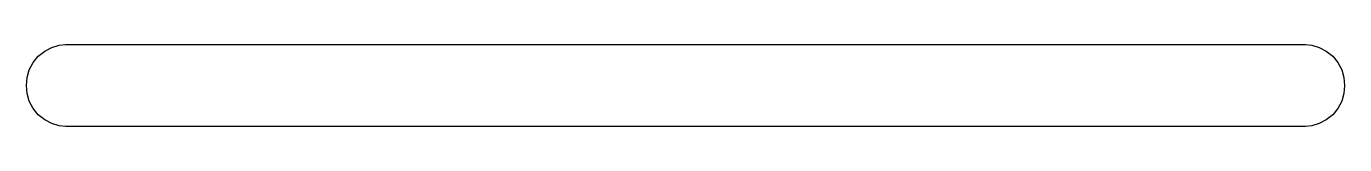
# Model space of a CAD drawing. Extents: x 99.2 to 141.2, y -118.7 to -76.
# Drawn here: x 113.999 to 115.919, y -86.497 to -86.377 of the extents above; entities that cross this region are included whole.
import ezdxf

# ---------------------------------------------------------------- set-up
doc = ezdxf.new("R2010")
doc.units = 0
doc.layers.add('BLACK', color=7, linetype='CONTINUOUS')

msp = doc.modelspace()

# ---------------------------------------------------------------- linework, layer by layer
at = {"layer": 'BLACK', "linetype": 'CONTINUOUS'}
for p, q in [((114.036, -86.3813), (114.047, -86.3779)), ((114.047, -86.3779), (114.056, -86.377)), ((114.056, -86.377), (115.862, -86.377)), ((115.862, -86.377), (115.871, -86.3779)), ((115.871, -86.3779), (115.882, -86.3813)), ((114.009, -86.4035), (114.016, -86.3944)), ((114.016, -86.3944), (114.026, -86.3869)), ((114.026, -86.3869), (114.036, -86.3813)), ((115.882, -86.3813), (115.892, -86.3869)), ((115.892, -86.3869), (115.902, -86.3944)), ((115.902, -86.3944), (115.909, -86.4035)), ((114, -86.4252), (114.003, -86.4139)), ((114.003, -86.4139), (114.009, -86.4035)), ((115.909, -86.4035), (115.915, -86.4139)), ((115.915, -86.4139), (115.918, -86.4252)), ((113.999, -86.437), (114, -86.4252)), ((114, -86.4488), (113.999, -86.437)), ((115.918, -86.4252), (115.919, -86.437)), ((115.919, -86.437), (115.918, -86.4488)), ((114.003, -86.4601), (114, -86.4488)), ((115.918, -86.4488), (115.915, -86.4601)), ((114.009, -86.4705), (114.003, -86.4601)), ((114.016, -86.4796), (114.009, -86.4705)), ((115.909, -86.4705), (115.902, -86.4796)), ((115.915, -86.4601), (115.909, -86.4705)), ((114.026, -86.4871), (114.016, -86.4796)), ((114.036, -86.4927), (114.026, -86.4871)), ((114.047, -86.4961), (114.036, -86.4927)), ((115.882, -86.4927), (115.871, -86.4961)), ((115.892, -86.4871), (115.882, -86.4927)), ((115.902, -86.4796), (115.892, -86.4871)), ((114.056, -86.497), (114.047, -86.4961)), ((115.862, -86.497), (114.056, -86.497)), ((115.871, -86.4961), (115.862, -86.497))]:
    msp.add_line(p, q, dxfattribs=at)

doc.saveas('drawing.dxf')
